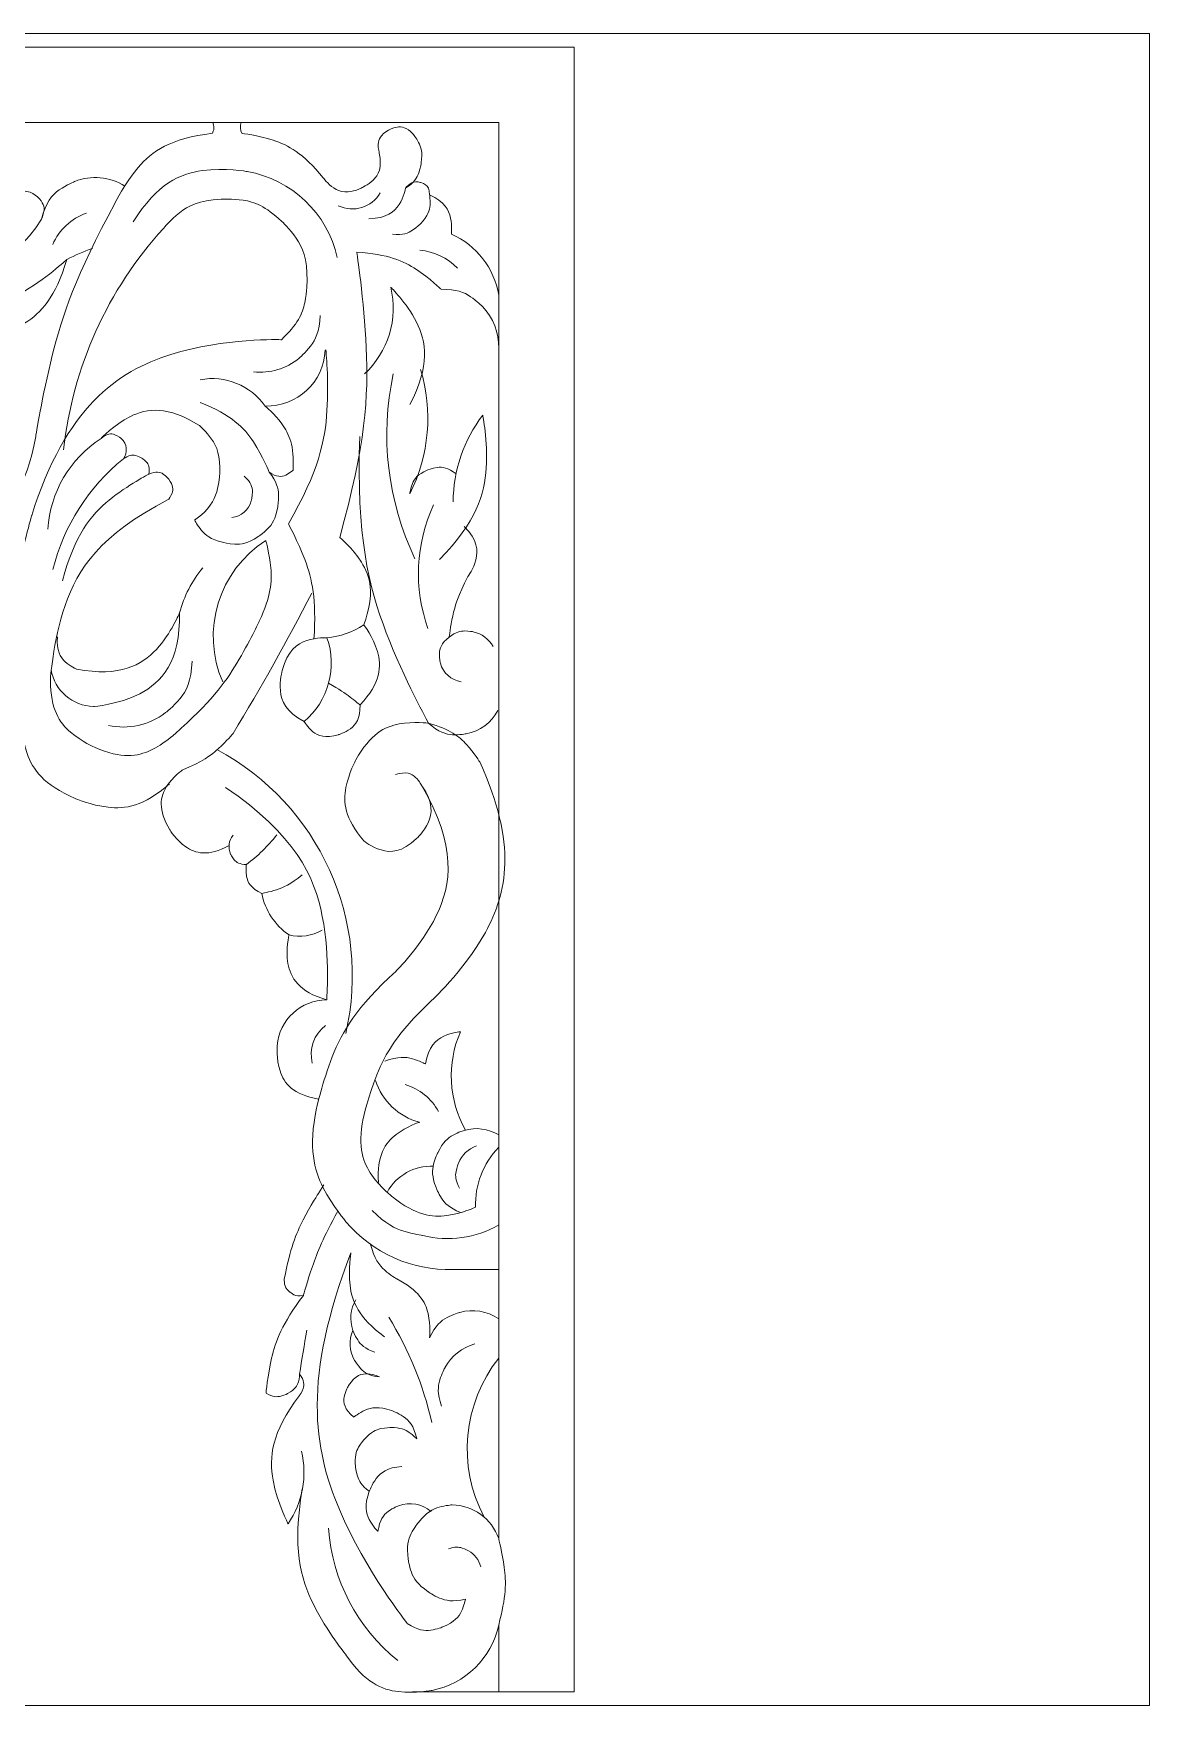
# Model space of a CAD drawing. Header units: millimetres. Extents: x 5145 to 5390, y 4061 to 4322.
# Drawn here: x 5307.7 to 5389.1, y 4061.1 to 4183.1 of the extents above; entities that cross this region are included whole.
import ezdxf

# ---------------------------------------------------------------- set-up
doc = ezdxf.new("R2010")
doc.units = ezdxf.units.MM
doc.header["$MEASUREMENT"] = 0
doc.layers.add('SITARA ALL', color=18, linetype='Continuous', true_color=0x000000)

msp = doc.modelspace()

# ---------------------------------------------------------------- linework, layer by layer
at = {"layer": 'SITARA ALL', "color": 2, "lineweight": 9, "true_color": 0xffff00}
for points, knots in [([(5145.11, 4183.11), (5145.11, 4183.11), (5389.11, 4183.11), (5389.11, 4183.11), (5389.11, 4183.11), (5389.11, 4183.11), (5389.11, 4152.61), (5389.11, 4122.11), (5389.11, 4061.11), (5389.11, 4061.11), (5389.11, 4061.11), (5389.11, 4061.11), (5328.11, 4061.11), (5267.11, 4061.11), (5145.11, 4061.11), (5145.11, 4061.11), (5145.11, 4061.11), (5145.11, 4061.11), (5145.11, 4091.61), (5145.11, 4122.11), (5145.11, 4183.11), (5145.11, 4183.11)], [0, 0, 0, 0, 0.142857, 0.142857, 0.142857, 0.285714, 0.285714, 0.285714, 0.428571, 0.428571, 0.428571, 0.571429, 0.571429, 0.571429, 0.714286, 0.714286, 0.714286, 0.857143, 0.857143, 0.857143, 1, 1, 1, 1]), ([(5156.49, 4092.92), (5156.49, 4092.92), (5147.11, 4092.92), (5147.11, 4092.92), (5147.11, 4092.92), (5147.11, 4092.92), (5147.11, 4115.21), (5147.11, 4137.51), (5147.11, 4182.11), (5147.11, 4182.11), (5147.11, 4182.11), (5147.11, 4182.11), (5197.11, 4182.11), (5247.11, 4182.11), (5347.11, 4182.11), (5347.11, 4182.11), (5347.11, 4182.11), (5347.11, 4182.11), (5347.11, 4152.11), (5347.11, 4122.11), (5347.11, 4062.11), (5347.11, 4062.11)], [0, 0, 0, 0, 0.125, 0.125, 0.125, 0.25, 0.25, 0.25, 0.375, 0.375, 0.375, 0.5, 0.5, 0.5, 0.625, 0.625, 0.625, 0.75, 0.75, 0.75, 1, 1, 1, 1]), ([(5290.57, 4176.6), (5290.57, 4176.6), (5341.61, 4176.6), (5341.61, 4176.6), (5341.61, 4176.6), (5341.61, 4176.6), (5294.36, 4176.6), (5247.11, 4176.6), (5152.62, 4176.6), (5152.62, 4176.6), (5152.62, 4176.6), (5152.62, 4176.6), (5165.38, 4176.6), (5178.14, 4176.6), (5203.66, 4176.6), (5203.66, 4176.6)], [0, 0, 0, 0, 0.166667, 0.166667, 0.166667, 0.333333, 0.333333, 0.333333, 0.5, 0.5, 0.5, 0.666667, 0.666667, 0.666667, 1, 1, 1, 1]), ([(5285.13, 4169.78), (5284.27, 4162.39), (5286.19, 4154.94), (5290.52, 4148.89), (5290.52, 4148.89), (5291.78, 4147.44), (5293.4, 4146.41), (5295.01, 4145.39), (5296.99, 4144.79), (5300.69, 4145.81), (5300.69, 4145.81), (5302.54, 4146.33), (5304.16, 4147.35), (5305.78, 4148.37), (5307.17, 4149.9), (5307.82, 4153.69), (5307.82, 4153.69), (5308.3, 4156.67), (5309.03, 4159.61), (5309.76, 4162.54), (5310.74, 4165.43), (5313.62, 4170.75), (5313.62, 4170.75), (5314.3, 4172.14), (5315.3, 4173.32), (5316.3, 4174.5), (5317.64, 4175.45), (5320.72, 4175.82), (5320.72, 4175.82), (5320.78, 4175.94), (5320.81, 4176.08), (5320.84, 4176.21), (5320.85, 4176.35), (5320.75, 4176.6)], [0, 0, 0, 0, 0.083333, 0.083333, 0.083333, 0.166667, 0.166667, 0.166667, 0.25, 0.25, 0.25, 0.333333, 0.333333, 0.333333, 0.416667, 0.416667, 0.416667, 0.5, 0.5, 0.5, 0.583333, 0.583333, 0.583333, 0.666667, 0.666667, 0.666667, 0.75, 0.75, 0.75, 0.833333, 0.833333, 0.833333, 1, 1, 1, 1]), ([(5322.81, 4176.6), (5322.72, 4176.35), (5322.74, 4176.06), (5322.87, 4175.82), (5322.87, 4175.82), (5324.03, 4175.68), (5325.15, 4175.32), (5326.26, 4174.96), (5327.32, 4174.38), (5328.81, 4172.57), (5328.81, 4172.57), (5329.12, 4172.13), (5329.57, 4171.83), (5330.02, 4171.54), (5330.6, 4171.38), (5331.58, 4171.82), (5331.58, 4171.82), (5332.07, 4172.04), (5332.46, 4172.41), (5332.84, 4172.79), (5333.11, 4173.32), (5332.9, 4174.38), (5332.9, 4174.38), (5332.8, 4174.7), (5332.82, 4175.03), (5332.84, 4175.37), (5332.98, 4175.72), (5333.57, 4176.05), (5333.57, 4176.05), (5333.86, 4176.22), (5334.19, 4176.27), (5334.52, 4176.33), (5334.89, 4176.27), (5335.35, 4175.78), (5335.35, 4175.78), (5335.6, 4175.48), (5335.77, 4175.15), (5335.95, 4174.81), (5336.06, 4174.43), (5335.96, 4173.68), (5335.96, 4173.68), (5335.91, 4173.3), (5335.78, 4172.94), (5335.66, 4172.58), (5335.45, 4172.24), (5334.82, 4171.81), (5334.82, 4171.81), (5334.69, 4171.17), (5334.34, 4170.62), (5333.99, 4170.08), (5333.44, 4169.62), (5332.14, 4169.59)], [0, 0, 0, 0, 0.055556, 0.055556, 0.055556, 0.111111, 0.111111, 0.111111, 0.166667, 0.166667, 0.166667, 0.222222, 0.222222, 0.222222, 0.277778, 0.277778, 0.277778, 0.333333, 0.333333, 0.333333, 0.388889, 0.388889, 0.388889, 0.444444, 0.444444, 0.444444, 0.5, 0.5, 0.5, 0.555556, 0.555556, 0.555556, 0.611111, 0.611111, 0.611111, 0.666667, 0.666667, 0.666667, 0.722222, 0.722222, 0.722222, 0.777778, 0.777778, 0.777778, 0.833333, 0.833333, 0.833333, 0.888889, 0.888889, 0.888889, 1, 1, 1, 1]), ([(5341.61, 4176.6), (5341.61, 4176.6), (5341.61, 4073.29), (5341.61, 4073.29), (5341.61, 4073.29), (5341.88, 4072.25), (5342.02, 4071.19), (5342.16, 4070.13), (5342.16, 4069.04), (5341.61, 4066.98), (5341.61, 4066.98), (5341.61, 4066.98), (5341.61, 4065.76), (5341.61, 4064.54), (5341.61, 4062.11), (5341.61, 4062.11)], [0, 0, 0, 0, 0.166667, 0.166667, 0.166667, 0.333333, 0.333333, 0.333333, 0.5, 0.5, 0.5, 0.666667, 0.666667, 0.666667, 1, 1, 1, 1]), ([(5314.33, 4171.96), (5313.23, 4172.66), (5311.87, 4172.79), (5310.67, 4172.31), (5310.67, 4172.31), (5310.07, 4172.07), (5309.54, 4171.69), (5309.01, 4171.32), (5308.56, 4170.81), (5308.24, 4169.55), (5308.24, 4169.55), (5308.38, 4169.83), (5308.42, 4170.13), (5308.47, 4170.44), (5308.4, 4170.78), (5307.93, 4171.2), (5307.93, 4171.2), (5307.7, 4171.4), (5307.41, 4171.52), (5307.12, 4171.63), (5306.78, 4171.65), (5306.26, 4171.3), (5306.26, 4171.3), (5305.49, 4169.35), (5304, 4167.9), (5302.51, 4166.45), (5300.31, 4165.49), (5296.39, 4166.99)], [0, 0, 0, 0, 0.1, 0.1, 0.1, 0.2, 0.2, 0.2, 0.3, 0.3, 0.3, 0.4, 0.4, 0.4, 0.5, 0.5, 0.5, 0.6, 0.6, 0.6, 0.7, 0.7, 0.7, 0.8, 0.8, 0.8, 1, 1, 1, 1]), ([(5329.83, 4166.75), (5329.11, 4169.98), (5326.52, 4172.46), (5323.26, 4173.03), (5323.26, 4173.03), (5321.63, 4173.32), (5319.99, 4173.1), (5318.36, 4172.89), (5316.72, 4172.16), (5314.94, 4169.37)], [0, 0, 0, 0, 0.25, 0.25, 0.25, 0.5, 0.5, 0.5, 1, 1, 1, 1]), ([(5334.82, 4171.81), (5335.04, 4172.17), (5335.47, 4172.35), (5335.88, 4172.24), (5335.88, 4172.24), (5336.08, 4172.19), (5336.26, 4172.07), (5336.43, 4171.95), (5336.57, 4171.76), (5336.57, 4171.34), (5336.57, 4171.34), (5336.63, 4170.96), (5336.6, 4170.58), (5336.57, 4170.19), (5336.44, 4169.81), (5335.92, 4169.24), (5335.92, 4169.24), (5335.65, 4168.96), (5335.33, 4168.75), (5335.01, 4168.53), (5334.64, 4168.39), (5333.87, 4168.45)], [0, 0, 0, 0, 0.125, 0.125, 0.125, 0.25, 0.25, 0.25, 0.375, 0.375, 0.375, 0.5, 0.5, 0.5, 0.625, 0.625, 0.625, 0.75, 0.75, 0.75, 1, 1, 1, 1]), ([(5341.61, 4164.01), (5341.29, 4165.98), (5339.99, 4167.66), (5338.16, 4168.45), (5338.16, 4168.45), (5338.23, 4169.05), (5338.1, 4169.64), (5337.97, 4170.23), (5337.66, 4170.81), (5336.57, 4171.34)], [0, 0, 0, 0, 0.25, 0.25, 0.25, 0.5, 0.5, 0.5, 1, 1, 1, 1]), ([(5309.86, 4152.73), (5310.51, 4158.75), (5313.06, 4164.41), (5317.15, 4168.88), (5317.15, 4168.88), (5317.67, 4169.51), (5318.31, 4170.02), (5318.95, 4170.53), (5319.72, 4170.91), (5321.35, 4171.01), (5321.35, 4171.01), (5322.17, 4171.06), (5322.97, 4170.94), (5323.78, 4170.81), (5324.58, 4170.52), (5325.77, 4169.4), (5325.77, 4169.4), (5326.37, 4168.84), (5326.83, 4168.17), (5327.3, 4167.49), (5327.64, 4166.71), (5327.63, 4165.07), (5327.63, 4165.07), (5327.63, 4164.26), (5327.46, 4163.46), (5327.29, 4162.66), (5326.95, 4161.87), (5325.75, 4160.76), (5325.75, 4160.76), (5321.61, 4160.91), (5317.68, 4159.68), (5313.75, 4158.45), (5310.02, 4155.83), (5307.53, 4147.93), (5307.53, 4147.93), (5306.83, 4145.51), (5306.41, 4143.02), (5305.99, 4140.54), (5305.85, 4137.99), (5306.72, 4133.02), (5306.72, 4133.02), (5306.78, 4131.76), (5307.19, 4130.58), (5307.61, 4129.39), (5308.38, 4128.28), (5310.7, 4127.29), (5310.7, 4127.29), (5311.85, 4126.79), (5313.1, 4126.65), (5314.35, 4126.5), (5315.68, 4126.71), (5317.59, 4128.35)], [0, 0, 0, 0, 0.055556, 0.055556, 0.055556, 0.111111, 0.111111, 0.111111, 0.166667, 0.166667, 0.166667, 0.222222, 0.222222, 0.222222, 0.277778, 0.277778, 0.277778, 0.333333, 0.333333, 0.333333, 0.388889, 0.388889, 0.388889, 0.444444, 0.444444, 0.444444, 0.5, 0.5, 0.5, 0.555556, 0.555556, 0.555556, 0.611111, 0.611111, 0.611111, 0.666667, 0.666667, 0.666667, 0.722222, 0.722222, 0.722222, 0.777778, 0.777778, 0.777778, 0.833333, 0.833333, 0.833333, 0.888889, 0.888889, 0.888889, 1, 1, 1, 1]), ([(5296.33, 4161.91), (5298.68, 4160.22), (5301.69, 4159.78), (5304.43, 4160.71), (5304.43, 4160.71), (5305.79, 4161.18), (5307.01, 4161.96), (5308.22, 4162.74), (5309.27, 4163.84), (5310.09, 4166.61), (5310.09, 4166.61), (5308.53, 4165.14), (5306.65, 4164.11), (5304.77, 4163.09), (5302.58, 4162.5), (5298.41, 4163.5)], [0, 0, 0, 0, 0.166667, 0.166667, 0.166667, 0.333333, 0.333333, 0.333333, 0.5, 0.5, 0.5, 0.666667, 0.666667, 0.666667, 1, 1, 1, 1]), ([(5341.61, 4160.14), (5341.64, 4161.27), (5341.22, 4162.37), (5340.42, 4163.18), (5340.42, 4163.18), (5340.03, 4163.59), (5339.56, 4163.9), (5339.09, 4164.22), (5338.55, 4164.45), (5337.41, 4164.44), (5337.41, 4164.44), (5336.58, 4165.24), (5335.61, 4165.88), (5334.65, 4166.52), (5333.56, 4166.99), (5331.25, 4167.15), (5331.25, 4167.15), (5331.79, 4163.67), (5331.95, 4160.16), (5332.11, 4156.65), (5331.9, 4153.1), (5330.01, 4146.34), (5330.01, 4146.34), (5330.95, 4145.57), (5331.59, 4144.54), (5332.24, 4143.52), (5332.59, 4142.24), (5331.77, 4139.95), (5331.77, 4139.95), (5332.45, 4139.08), (5332.76, 4138.02), (5333.07, 4136.96), (5333.01, 4135.72), (5331.49, 4134.11)], [0, 0, 0, 0, 0.083333, 0.083333, 0.083333, 0.166667, 0.166667, 0.166667, 0.25, 0.25, 0.25, 0.333333, 0.333333, 0.333333, 0.416667, 0.416667, 0.416667, 0.5, 0.5, 0.5, 0.583333, 0.583333, 0.583333, 0.666667, 0.666667, 0.666667, 0.75, 0.75, 0.75, 0.833333, 0.833333, 0.833333, 1, 1, 1, 1]), ([(5331.81, 4158.26), (5333.55, 4159.86), (5334.29, 4162.29), (5333.73, 4164.59), (5333.73, 4164.59), (5334.89, 4163.48), (5335.61, 4162.05), (5336.34, 4160.62), (5336.62, 4158.88), (5335.13, 4156.03)], [0, 0, 0, 0, 0.25, 0.25, 0.25, 0.5, 0.5, 0.5, 1, 1, 1, 1]), ([(5323.72, 4158.42), (5324.92, 4158.28), (5326.12, 4158.64), (5327.05, 4159.42), (5327.05, 4159.42), (5327.51, 4159.81), (5327.88, 4160.29), (5328.25, 4160.76), (5328.53, 4161.33), (5328.59, 4162.53)], [0, 0, 0, 0, 0.25, 0.25, 0.25, 0.5, 0.5, 0.5, 1, 1, 1, 1]), ([(5324.57, 4155.92), (5326.9, 4155.86), (5328.85, 4157.67), (5328.95, 4159.99), (5328.95, 4159.99), (5328.95, 4159.99), (5328.96, 4160), (5328.98, 4160), (5329, 4160.01), (5329, 4160.01), (5329, 4160.01), (5329.22, 4157.8), (5329.08, 4155.59), (5328.95, 4153.38), (5328.47, 4151.16), (5326.26, 4147.33), (5326.26, 4147.33), (5326.96, 4146.04), (5327.48, 4144.67), (5327.99, 4143.3), (5328.32, 4141.84), (5328.13, 4138.92)], [0, 0, 0, 0, 0.125, 0.125, 0.125, 0.25, 0.25, 0.25, 0.375, 0.375, 0.375, 0.5, 0.5, 0.5, 0.625, 0.625, 0.625, 0.75, 0.75, 0.75, 1, 1, 1, 1]), ([(5319.83, 4157.84), (5321.65, 4158.19), (5323.5, 4157.43), (5324.57, 4155.92), (5324.57, 4155.92), (5325.26, 4155.35), (5325.79, 4154.62), (5326.32, 4153.9), (5326.7, 4153.04), (5326.61, 4151.24), (5326.61, 4151.24), (5326.37, 4151.01), (5326.07, 4150.88), (5325.77, 4150.75), (5325.4, 4150.72), (5324.86, 4151.1), (5324.86, 4151.1), (5324.4, 4152.26), (5323.72, 4153.3), (5323.04, 4154.33), (5322.13, 4155.25), (5319.83, 4156.19)], [0, 0, 0, 0, 0.125, 0.125, 0.125, 0.25, 0.25, 0.25, 0.375, 0.375, 0.375, 0.5, 0.5, 0.5, 0.625, 0.625, 0.625, 0.75, 0.75, 0.75, 1, 1, 1, 1]), ([(5335.91, 4158.59), (5336.83, 4155.58), (5336.54, 4152.33), (5335.13, 4149.52), (5335.13, 4149.52), (5335.17, 4149.9), (5335.31, 4150.26), (5335.45, 4150.61), (5335.69, 4150.94), (5336.39, 4151.24), (5336.39, 4151.24), (5336.74, 4151.39), (5337.12, 4151.44), (5337.49, 4151.49), (5337.9, 4151.43), (5338.5, 4150.97)], [0, 0, 0, 0, 0.166667, 0.166667, 0.166667, 0.333333, 0.333333, 0.333333, 0.5, 0.5, 0.5, 0.666667, 0.666667, 0.666667, 1, 1, 1, 1]), ([(5308.71, 4146.93), (5308.87, 4149.62), (5310.31, 4152.08), (5312.59, 4153.55), (5312.59, 4153.55), (5313.51, 4154.55), (5314.73, 4155.16), (5315.95, 4155.76), (5317.46, 4155.96), (5319.77, 4154.5), (5319.77, 4154.5), (5320.27, 4154.05), (5320.66, 4153.51), (5321.04, 4152.96), (5321.32, 4152.31), (5321.25, 4150.97), (5321.25, 4150.97), (5321.21, 4150.3), (5321.03, 4149.65), (5320.84, 4149.01), (5320.51, 4148.39), (5319.42, 4147.6), (5319.42, 4147.6), (5319.63, 4147.2), (5319.92, 4146.85), (5320.21, 4146.5), (5320.58, 4146.21), (5321.46, 4145.98), (5321.46, 4145.98), (5321.9, 4145.86), (5322.36, 4145.84), (5322.81, 4145.82), (5323.28, 4145.89), (5324.04, 4146.38), (5324.04, 4146.38), (5324.42, 4146.63), (5324.75, 4146.95), (5325.07, 4147.27), (5325.33, 4147.67), (5325.49, 4148.56), (5325.49, 4148.56), (5325.56, 4149.01), (5325.54, 4149.46), (5325.53, 4149.92), (5325.41, 4150.38), (5324.86, 4151.1)], [0, 0, 0, 0, 0.0625, 0.0625, 0.0625, 0.125, 0.125, 0.125, 0.1875, 0.1875, 0.1875, 0.25, 0.25, 0.25, 0.3125, 0.3125, 0.3125, 0.375, 0.375, 0.375, 0.4375, 0.4375, 0.4375, 0.5, 0.5, 0.5, 0.5625, 0.5625, 0.5625, 0.625, 0.625, 0.625, 0.6875, 0.6875, 0.6875, 0.75, 0.75, 0.75, 0.8125, 0.8125, 0.8125, 0.875, 0.875, 0.875, 1, 1, 1, 1]), ([(5338.29, 4148.92), (5338.3, 4151.21), (5339.06, 4153.44), (5340.45, 4155.26), (5340.45, 4155.26), (5340.82, 4153.36), (5340.7, 4151.42), (5340.59, 4149.48), (5340, 4147.51), (5337.3, 4144.72)], [0, 0, 0, 0, 0.25, 0.25, 0.25, 0.5, 0.5, 0.5, 1, 1, 1, 1]), ([(5314.22, 4152.07), (5314.55, 4152.53), (5314.49, 4153.17), (5314.07, 4153.55), (5314.07, 4153.55), (5313.86, 4153.74), (5313.59, 4153.83), (5313.33, 4153.93), (5313.01, 4153.93), (5312.59, 4153.55)], [0, 0, 0, 0, 0.25, 0.25, 0.25, 0.5, 0.5, 0.5, 1, 1, 1, 1]), ([(5341.61, 4101.84), (5340.48, 4100.67), (5339.87, 4099.09), (5339.92, 4097.46), (5339.92, 4097.46), (5338.92, 4097.01), (5337.83, 4096.86), (5336.74, 4096.71), (5335.58, 4096.86), (5333.85, 4098.22), (5333.85, 4098.22), (5332.99, 4098.9), (5332.36, 4099.8), (5331.72, 4100.69), (5331.31, 4101.79), (5331.72, 4103.95), (5331.72, 4103.95), (5332.11, 4105.57), (5332.72, 4107.12), (5333.34, 4108.67), (5334.19, 4110.15), (5336.61, 4112.44), (5336.61, 4112.44), (5339.05, 4114.65), (5340.64, 4117.52), (5342.23, 4120.39), (5342.97, 4123.92), (5340.25, 4129.92), (5340.25, 4129.92), (5339.82, 4130.62), (5339.27, 4131.22), (5338.73, 4131.82), (5338.06, 4132.34), (5336.49, 4132.78), (5336.49, 4132.78), (5334.72, 4135.98), (5333.41, 4139.38), (5332.1, 4142.79), (5331.23, 4146.4), (5331.47, 4153.7)], [0, 0, 0, 0, 0.071429, 0.071429, 0.071429, 0.142857, 0.142857, 0.142857, 0.214286, 0.214286, 0.214286, 0.285714, 0.285714, 0.285714, 0.357143, 0.357143, 0.357143, 0.428571, 0.428571, 0.428571, 0.5, 0.5, 0.5, 0.571429, 0.571429, 0.571429, 0.642857, 0.642857, 0.642857, 0.714286, 0.714286, 0.714286, 0.785714, 0.785714, 0.785714, 0.857143, 0.857143, 0.857143, 1, 1, 1, 1]), ([(5309.08, 4143.99), (5309.86, 4147.17), (5311.67, 4150.01), (5314.22, 4152.07), (5314.22, 4152.07), (5314.41, 4152.21), (5314.63, 4152.29), (5314.86, 4152.37), (5315.12, 4152.38), (5315.53, 4152.14), (5315.53, 4152.14), (5315.73, 4152.02), (5315.89, 4151.84), (5316.05, 4151.66), (5316.16, 4151.43), (5316.09, 4150.96), (5316.09, 4150.96), (5314.54, 4150.16), (5313.19, 4149.06), (5311.83, 4147.96), (5310.69, 4146.55), (5309.77, 4143.18)], [0, 0, 0, 0, 0.125, 0.125, 0.125, 0.25, 0.25, 0.25, 0.375, 0.375, 0.375, 0.5, 0.5, 0.5, 0.625, 0.625, 0.625, 0.75, 0.75, 0.75, 1, 1, 1, 1]), ([(5321.47, 4135.79), (5319.84, 4139.53), (5321.17, 4143.91), (5324.61, 4146.11), (5324.61, 4146.11), (5324.89, 4145.13), (5324.98, 4144.12), (5325.08, 4143.1), (5324.99, 4142.06), (5324.14, 4140.22), (5324.14, 4140.22), (5323.41, 4138.65), (5322.51, 4137.17), (5321.61, 4135.68), (5320.56, 4134.28), (5317.97, 4131.99), (5317.97, 4131.99), (5317.18, 4131.27), (5316.22, 4130.81), (5315.25, 4130.35), (5314.11, 4130.16), (5312.15, 4131.01), (5312.15, 4131.01), (5311.17, 4131.43), (5310.36, 4132.12), (5309.55, 4132.82), (5308.91, 4133.78), (5308.89, 4135.91), (5308.89, 4135.91), (5309.06, 4138.71), (5309.97, 4141.37), (5310.88, 4144.02), (5312.51, 4146.52), (5317.5, 4149.1), (5317.5, 4149.1), (5317.68, 4149.31), (5317.77, 4149.57), (5317.86, 4149.83), (5317.87, 4150.14), (5317.53, 4150.58), (5317.53, 4150.58), (5317.37, 4150.81), (5317.13, 4150.96), (5316.9, 4151.11), (5316.6, 4151.18), (5316.09, 4150.96)], [0, 0, 0, 0, 0.0625, 0.0625, 0.0625, 0.125, 0.125, 0.125, 0.1875, 0.1875, 0.1875, 0.25, 0.25, 0.25, 0.3125, 0.3125, 0.3125, 0.375, 0.375, 0.375, 0.4375, 0.4375, 0.4375, 0.5, 0.5, 0.5, 0.5625, 0.5625, 0.5625, 0.625, 0.625, 0.625, 0.6875, 0.6875, 0.6875, 0.75, 0.75, 0.75, 0.8125, 0.8125, 0.8125, 0.875, 0.875, 0.875, 1, 1, 1, 1]), ([(5322.14, 4147.78), (5322.81, 4147.87), (5323.36, 4148.35), (5323.55, 4149), (5323.55, 4149), (5323.65, 4149.33), (5323.64, 4149.66), (5323.64, 4150), (5323.54, 4150.35), (5323.03, 4150.8)], [0, 0, 0, 0, 0.25, 0.25, 0.25, 0.5, 0.5, 0.5, 1, 1, 1, 1]), ([(5338.87, 4135.81), (5338.14, 4135.91), (5337.55, 4136.44), (5337.36, 4137.15), (5337.36, 4137.15), (5337.26, 4137.5), (5337.28, 4137.87), (5337.29, 4138.23), (5337.42, 4138.61), (5338, 4139.06), (5338, 4139.06), (5338.09, 4139.84), (5338.26, 4140.6), (5338.42, 4141.36), (5338.65, 4142.11), (5339.37, 4143.49), (5339.37, 4143.49), (5339.78, 4144.05), (5339.95, 4144.71), (5340.12, 4145.37), (5340.07, 4146.14), (5339.1, 4147.12)], [0, 0, 0, 0, 0.125, 0.125, 0.125, 0.25, 0.25, 0.25, 0.375, 0.375, 0.375, 0.5, 0.5, 0.5, 0.625, 0.625, 0.625, 0.75, 0.75, 0.75, 1, 1, 1, 1]), ([(5320.01, 4144.12), (5319.22, 4143.16), (5318.64, 4142.04), (5318.32, 4140.84), (5318.32, 4140.84), (5317.72, 4139.35), (5316.63, 4138.17), (5315.55, 4137), (5313.98, 4136.14), (5310.82, 4136.72), (5310.82, 4136.72), (5310.35, 4136.92), (5309.98, 4137.26), (5309.61, 4137.59), (5309.33, 4138.07), (5309.41, 4139.08)], [0, 0, 0, 0, 0.166667, 0.166667, 0.166667, 0.333333, 0.333333, 0.333333, 0.5, 0.5, 0.5, 0.666667, 0.666667, 0.666667, 1, 1, 1, 1]), ([(5327.98, 4142.28), (5326.18, 4138.8), (5324.26, 4135.38), (5322.23, 4132.03), (5322.23, 4132.03), (5321.73, 4131.45), (5321.17, 4130.93), (5320.6, 4130.41), (5319.97, 4129.96), (5318.55, 4129.38), (5318.55, 4129.38), (5317.83, 4128.89), (5317.37, 4128.16), (5316.92, 4127.44), (5316.71, 4126.48), (5317.61, 4125), (5317.61, 4125), (5318.07, 4124.27), (5318.77, 4123.77), (5319.47, 4123.28), (5320.42, 4123.02), (5321.93, 4123.85)], [0, 0, 0, 0, 0.125, 0.125, 0.125, 0.25, 0.25, 0.25, 0.375, 0.375, 0.375, 0.5, 0.5, 0.5, 0.625, 0.625, 0.625, 0.75, 0.75, 0.75, 1, 1, 1, 1]), ([(5308.95, 4136.68), (5309.21, 4135.16), (5310.5, 4134.04), (5312.04, 4134), (5312.04, 4134), (5313.83, 4134.12), (5315.42, 4134.93), (5317, 4135.75), (5318.38, 4137.25), (5318.32, 4140.84)], [0, 0, 0, 0, 0.25, 0.25, 0.25, 0.5, 0.5, 0.5, 1, 1, 1, 1]), ([(5331.77, 4139.95), (5330.97, 4139.42), (5330.04, 4139.1), (5329.08, 4139.02), (5329.08, 4139.02), (5328.32, 4139.05), (5327.6, 4138.82), (5326.89, 4138.58), (5326.21, 4138.09), (5325.81, 4136.63), (5325.81, 4136.63), (5325.62, 4135.9), (5325.68, 4135.14), (5325.75, 4134.39), (5326.07, 4133.62), (5327.41, 4132.9), (5327.41, 4132.9), (5327.67, 4132.48), (5328.05, 4132.16), (5328.44, 4131.85), (5328.95, 4131.65), (5329.91, 4131.94), (5329.91, 4131.94), (5330.39, 4132.08), (5330.79, 4132.37), (5331.19, 4132.67), (5331.52, 4133.11), (5331.49, 4134.11), (5331.49, 4134.11), (5331.13, 4134.41), (5330.76, 4134.69), (5330.39, 4134.97), (5330.01, 4135.24), (5329.2, 4135.7)], [0, 0, 0, 0, 0.083333, 0.083333, 0.083333, 0.166667, 0.166667, 0.166667, 0.25, 0.25, 0.25, 0.333333, 0.333333, 0.333333, 0.416667, 0.416667, 0.416667, 0.5, 0.5, 0.5, 0.583333, 0.583333, 0.583333, 0.666667, 0.666667, 0.666667, 0.75, 0.75, 0.75, 0.833333, 0.833333, 0.833333, 1, 1, 1, 1]), ([(5341.2, 4138.37), (5340.9, 4138.92), (5340.37, 4139.31), (5339.76, 4139.45), (5339.76, 4139.45), (5339.45, 4139.51), (5339.14, 4139.51), (5338.82, 4139.51), (5338.5, 4139.44), (5338, 4139.06)], [0, 0, 0, 0, 0.25, 0.25, 0.25, 0.5, 0.5, 0.5, 1, 1, 1, 1]), ([(5313.13, 4132.62), (5314.58, 4132.3), (5316.1, 4132.63), (5317.28, 4133.54), (5317.28, 4133.54), (5317.87, 4133.99), (5318.34, 4134.56), (5318.82, 4135.14), (5319.18, 4135.83), (5319.24, 4137.31)], [0, 0, 0, 0, 0.25, 0.25, 0.25, 0.5, 0.5, 0.5, 1, 1, 1, 1]), ([(5341.55, 4133.71), (5341.09, 4132.82), (5340.24, 4132.19), (5339.25, 4132.01), (5339.25, 4132.01), (5338.75, 4131.92), (5338.25, 4131.94), (5337.75, 4131.97), (5337.24, 4132.11), (5336.49, 4132.78), (5336.49, 4132.78), (5335.41, 4132.92), (5334.35, 4132.73), (5333.29, 4132.53), (5332.24, 4132), (5331.19, 4130.1), (5331.19, 4130.1), (5330.67, 4129.15), (5330.46, 4128.09), (5330.26, 4127.03), (5330.37, 4125.86), (5331.76, 4124.19), (5331.76, 4124.19), (5332.33, 4123.74), (5333.03, 4123.53), (5333.73, 4123.32), (5334.55, 4123.35), (5335.62, 4124.36), (5335.62, 4124.36), (5336.15, 4124.86), (5336.46, 4125.52), (5336.77, 4126.18), (5336.85, 4127), (5336.01, 4128.2), (5336.01, 4128.2), (5335.84, 4128.56), (5335.55, 4128.83), (5335.26, 4129.1), (5334.85, 4129.28), (5334.09, 4129.03)], [0, 0, 0, 0, 0.071429, 0.071429, 0.071429, 0.142857, 0.142857, 0.142857, 0.214286, 0.214286, 0.214286, 0.285714, 0.285714, 0.285714, 0.357143, 0.357143, 0.357143, 0.428571, 0.428571, 0.428571, 0.5, 0.5, 0.5, 0.571429, 0.571429, 0.571429, 0.642857, 0.642857, 0.642857, 0.714286, 0.714286, 0.714286, 0.785714, 0.785714, 0.785714, 0.857143, 0.857143, 0.857143, 1, 1, 1, 1]), ([(5328.72, 4117.68), (5327.99, 4117.25), (5327.13, 4117.13), (5326.31, 4117.33), (5326.31, 4117.33), (5326.06, 4116.3), (5326.23, 4115.26), (5326.41, 4114.22), (5327.02, 4113.17), (5329.06, 4112.6), (5329.06, 4112.6), (5329.32, 4115.66), (5328.74, 4118.67), (5328.16, 4121.67), (5326.75, 4124.63), (5321.68, 4128.09)], [0, 0, 0, 0, 0.166667, 0.166667, 0.166667, 0.333333, 0.333333, 0.333333, 0.5, 0.5, 0.5, 0.666667, 0.666667, 0.666667, 1, 1, 1, 1]), ([(5338.27, 4092.92), (5335.28, 4092.83), (5332.4, 4094.12), (5330.46, 4096.41), (5330.46, 4096.41), (5329.5, 4097.55), (5328.81, 4098.89), (5328.13, 4100.22), (5327.73, 4101.74), (5328.31, 4104.69), (5328.31, 4104.69), (5328.75, 4106.61), (5329.47, 4108.45), (5330.2, 4110.28), (5331.21, 4112.03), (5334.12, 4114.7), (5334.12, 4114.7), (5335.95, 4116.47), (5337.06, 4118.74), (5338.17, 4121.02), (5338.56, 4123.8), (5336.01, 4128.2)], [0, 0, 0, 0, 0.125, 0.125, 0.125, 0.25, 0.25, 0.25, 0.375, 0.375, 0.375, 0.5, 0.5, 0.5, 0.625, 0.625, 0.625, 0.75, 0.75, 0.75, 1, 1, 1, 1]), ([(5322.23, 4124.6), (5321.91, 4124.22), (5321.84, 4123.69), (5322.05, 4123.23), (5322.05, 4123.23), (5322.15, 4123.01), (5322.31, 4122.82), (5322.48, 4122.63), (5322.7, 4122.48), (5323.2, 4122.47)], [0, 0, 0, 0, 0.25, 0.25, 0.25, 0.5, 0.5, 0.5, 1, 1, 1, 1]), ([(5325.41, 4124.63), (5324.77, 4123.82), (5324.03, 4123.09), (5323.2, 4122.47), (5323.2, 4122.47), (5323.13, 4122.03), (5323.21, 4121.6), (5323.29, 4121.17), (5323.52, 4120.74), (5324.32, 4120.36), (5324.32, 4120.36), (5324.86, 4120.46), (5325.39, 4120.62), (5325.91, 4120.79), (5326.42, 4121.02), (5327.28, 4121.71)], [0, 0, 0, 0, 0.166667, 0.166667, 0.166667, 0.333333, 0.333333, 0.333333, 0.5, 0.5, 0.5, 0.666667, 0.666667, 0.666667, 1, 1, 1, 1]), ([(5329.06, 4112.6), (5327.17, 4112.59), (5325.6, 4111.14), (5325.44, 4109.25), (5325.44, 4109.25), (5325.37, 4108.3), (5325.66, 4107.41), (5325.94, 4106.51), (5326.6, 4105.67), (5328.47, 4105.35)], [0, 0, 0, 0, 0.25, 0.25, 0.25, 0.5, 0.5, 0.5, 1, 1, 1, 1]), ([(5339.19, 4103.09), (5337.95, 4105.29), (5337.81, 4107.95), (5338.82, 4110.27), (5338.82, 4110.27), (5338.18, 4110.21), (5337.6, 4109.94), (5337.02, 4109.67), (5336.49, 4109.19), (5336.26, 4107.92), (5336.26, 4107.92), (5335.81, 4108.16), (5335.31, 4108.3), (5334.82, 4108.44), (5334.28, 4108.48), (5333.31, 4108.13)], [0, 0, 0, 0, 0.166667, 0.166667, 0.166667, 0.333333, 0.333333, 0.333333, 0.5, 0.5, 0.5, 0.666667, 0.666667, 0.666667, 1, 1, 1, 1]), ([(5332.63, 4106.72), (5333.1, 4105.21), (5334.31, 4104.06), (5335.84, 4103.67), (5335.84, 4103.67), (5334.9, 4103.37), (5334.12, 4102.76), (5333.33, 4102.16), (5332.72, 4101.25), (5332.83, 4099.27)], [0, 0, 0, 0, 0.25, 0.25, 0.25, 0.5, 0.5, 0.5, 1, 1, 1, 1]), ([(5341.61, 4102.75), (5340.85, 4103.2), (5339.94, 4103.32), (5339.1, 4103.07), (5339.1, 4103.07), (5338.67, 4102.94), (5338.29, 4102.73), (5337.9, 4102.52), (5337.55, 4102.22), (5337.16, 4101.43), (5337.16, 4101.43), (5336.96, 4101.04), (5336.86, 4100.61), (5336.75, 4100.18), (5336.73, 4099.72), (5337.04, 4098.9), (5337.04, 4098.9), (5337.2, 4098.49), (5337.44, 4098.12), (5337.68, 4097.75), (5338, 4097.42), (5338.82, 4097.09)], [0, 0, 0, 0, 0.125, 0.125, 0.125, 0.25, 0.25, 0.25, 0.375, 0.375, 0.375, 0.5, 0.5, 0.5, 0.625, 0.625, 0.625, 0.75, 0.75, 0.75, 1, 1, 1, 1]), ([(5339.99, 4101.94), (5339.39, 4101.73), (5338.91, 4101.27), (5338.67, 4100.67), (5338.67, 4100.67), (5338.55, 4100.38), (5338.5, 4100.07), (5338.44, 4099.75), (5338.45, 4099.42), (5338.74, 4098.85)], [0, 0, 0, 0, 0.25, 0.25, 0.25, 0.5, 0.5, 0.5, 1, 1, 1, 1]), ([(5328.84, 4099.09), (5328.84, 4099.09), (5328.48, 4098.52), (5328.48, 4098.52), (5328.48, 4098.52), (5327.86, 4097.56), (5327.34, 4096.54), (5326.82, 4095.53), (5326.39, 4094.46), (5325.96, 4092.22), (5325.96, 4092.22), (5325.95, 4092.04), (5325.99, 4091.86), (5326.02, 4091.69), (5326.09, 4091.51), (5326.37, 4091.28), (5326.37, 4091.28), (5326.51, 4091.16), (5326.67, 4091.08), (5326.83, 4091), (5327.01, 4090.96), (5327.36, 4091.03), (5327.36, 4091.03), (5327.66, 4092.1), (5328.02, 4093.15), (5328.38, 4094.2), (5328.8, 4095.24), (5329.87, 4097.18)], [0, 0, 0, 0, 0.1, 0.1, 0.1, 0.2, 0.2, 0.2, 0.3, 0.3, 0.3, 0.4, 0.4, 0.4, 0.5, 0.5, 0.5, 0.6, 0.6, 0.6, 0.7, 0.7, 0.7, 0.8, 0.8, 0.8, 1, 1, 1, 1]), ([(5341.61, 4096.17), (5339.94, 4095.21), (5337.95, 4094.93), (5336.07, 4095.4), (5336.07, 4095.4), (5335.38, 4095.5), (5334.7, 4095.71), (5334.03, 4095.92), (5333.38, 4096.24), (5332.37, 4097.22)], [0, 0, 0, 0, 0.25, 0.25, 0.25, 0.5, 0.5, 0.5, 1, 1, 1, 1]), ([(5341.61, 4089.33), (5340.78, 4089.89), (5339.74, 4090.06), (5338.77, 4089.79), (5338.77, 4089.79), (5338.28, 4089.65), (5337.84, 4089.42), (5337.4, 4089.18), (5337, 4088.84), (5336.57, 4087.93), (5336.57, 4087.93), (5336.65, 4088.82), (5336.46, 4089.7), (5336.26, 4090.57), (5335.78, 4091.42), (5334.17, 4092.23), (5334.17, 4092.23), (5333.7, 4092.51), (5333.29, 4092.87), (5332.89, 4093.24), (5332.54, 4093.69), (5332.26, 4094.75)], [0, 0, 0, 0, 0.125, 0.125, 0.125, 0.25, 0.25, 0.25, 0.375, 0.375, 0.375, 0.5, 0.5, 0.5, 0.625, 0.625, 0.625, 0.75, 0.75, 0.75, 1, 1, 1, 1]), ([(5341.61, 4073.29), (5341.11, 4074.74), (5339.75, 4075.72), (5338.21, 4075.75), (5338.21, 4075.75), (5337.73, 4075.71), (5337.27, 4075.58), (5336.8, 4075.45), (5336.36, 4075.21), (5335.75, 4074.46), (5335.75, 4074.46), (5335.44, 4074.08), (5335.22, 4073.65), (5335.01, 4073.22), (5334.87, 4072.74), (5335.01, 4071.78), (5335.01, 4071.78), (5335.08, 4071.3), (5335.24, 4070.85), (5335.41, 4070.39), (5335.67, 4069.96), (5336.46, 4069.41), (5336.46, 4069.41), (5336.86, 4069.13), (5337.3, 4068.95), (5337.75, 4068.76), (5338.24, 4068.66), (5339.19, 4068.86), (5339.19, 4068.86), (5339.1, 4068.41), (5338.9, 4067.99), (5338.7, 4067.58), (5338.39, 4067.2), (5337.54, 4066.85), (5337.54, 4066.85), (5337.11, 4066.67), (5336.65, 4066.6), (5336.2, 4066.54), (5335.71, 4066.59), (5334.94, 4067.1), (5334.94, 4067.1), (5331.9, 4070.91), (5329.99, 4075.4), (5328.08, 4079.88), (5327.3, 4085.03), (5330.83, 4094.13), (5330.83, 4094.13), (5330.63, 4092.96), (5330.76, 4091.78), (5330.9, 4090.61), (5331.37, 4089.43), (5333.27, 4088.01)], [0, 0, 0, 0, 0.055556, 0.055556, 0.055556, 0.111111, 0.111111, 0.111111, 0.166667, 0.166667, 0.166667, 0.222222, 0.222222, 0.222222, 0.277778, 0.277778, 0.277778, 0.333333, 0.333333, 0.333333, 0.388889, 0.388889, 0.388889, 0.444444, 0.444444, 0.444444, 0.5, 0.5, 0.5, 0.555556, 0.555556, 0.555556, 0.611111, 0.611111, 0.611111, 0.666667, 0.666667, 0.666667, 0.722222, 0.722222, 0.722222, 0.777778, 0.777778, 0.777778, 0.833333, 0.833333, 0.833333, 0.888889, 0.888889, 0.888889, 1, 1, 1, 1]), ([(5327.23, 4079.66), (5327.65, 4077.83), (5327.29, 4075.92), (5326.24, 4074.37), (5326.24, 4074.37), (5325.46, 4075.88), (5325.15, 4077.54), (5324.84, 4079.21), (5325.01, 4081.04), (5327.08, 4083.73), (5327.08, 4083.73), (5327.25, 4083.96), (5327.34, 4084.23), (5327.43, 4084.51), (5327.43, 4084.82), (5327.08, 4085.28), (5327.08, 4085.28), (5327.07, 4085), (5326.99, 4084.72), (5326.91, 4084.44), (5326.75, 4084.18), (5326.25, 4083.89), (5326.25, 4083.89), (5326, 4083.75), (5325.72, 4083.68), (5325.44, 4083.61), (5325.13, 4083.61), (5324.63, 4083.89), (5324.63, 4083.89), (5324.74, 4085.18), (5325.04, 4086.45), (5325.33, 4087.71), (5325.8, 4088.95), (5327.36, 4091.03)], [0, 0, 0, 0, 0.083333, 0.083333, 0.083333, 0.166667, 0.166667, 0.166667, 0.25, 0.25, 0.25, 0.333333, 0.333333, 0.333333, 0.416667, 0.416667, 0.416667, 0.5, 0.5, 0.5, 0.583333, 0.583333, 0.583333, 0.666667, 0.666667, 0.666667, 0.75, 0.75, 0.75, 0.833333, 0.833333, 0.833333, 1, 1, 1, 1]), ([(5331.19, 4090.72), (5330.78, 4090.05), (5330.7, 4089.22), (5330.97, 4088.48), (5330.97, 4088.48), (5331.1, 4088.11), (5331.32, 4087.78), (5331.53, 4087.44), (5331.83, 4087.15), (5332.57, 4086.89)], [0, 0, 0, 0, 0.25, 0.25, 0.25, 0.5, 0.5, 0.5, 1, 1, 1, 1]), ([(5330.97, 4088.48), (5330.66, 4087.77), (5330.71, 4086.96), (5331.09, 4086.29), (5331.09, 4086.29), (5331.29, 4085.95), (5331.55, 4085.68), (5331.82, 4085.4), (5332.15, 4085.17), (5332.92, 4085.08), (5332.92, 4085.08), (5332.52, 4085.28), (5332.08, 4085.31), (5331.63, 4085.34), (5331.15, 4085.21), (5330.66, 4084.46), (5330.66, 4084.46), (5330.42, 4084.08), (5330.34, 4083.64), (5330.26, 4083.21), (5330.34, 4082.71), (5331.03, 4082.15), (5331.03, 4082.15), (5331.42, 4082.46), (5331.87, 4082.66), (5332.32, 4082.86), (5332.84, 4082.95), (5333.78, 4082.63), (5333.78, 4082.63), (5334.24, 4082.47), (5334.65, 4082.19), (5335.07, 4081.92), (5335.42, 4081.53), (5335.64, 4080.56), (5335.64, 4080.56), (5335.39, 4080.83), (5335.09, 4081.04), (5334.8, 4081.24), (5334.45, 4081.39), (5333.72, 4081.39), (5333.72, 4081.39), (5333.36, 4081.39), (5333.01, 4081.31), (5332.65, 4081.23), (5332.31, 4081.08), (5331.82, 4080.54), (5331.82, 4080.54), (5331.57, 4080.27), (5331.39, 4079.96), (5331.21, 4079.64), (5331.09, 4079.28), (5331.16, 4078.56), (5331.16, 4078.56), (5331.19, 4078.2), (5331.3, 4077.85), (5331.41, 4077.51), (5331.59, 4077.18), (5332.17, 4076.74)], [0, 0, 0, 0, 0.05, 0.05, 0.05, 0.1, 0.1, 0.1, 0.15, 0.15, 0.15, 0.2, 0.2, 0.2, 0.25, 0.25, 0.25, 0.3, 0.3, 0.3, 0.35, 0.35, 0.35, 0.4, 0.4, 0.4, 0.45, 0.45, 0.45, 0.5, 0.5, 0.5, 0.55, 0.55, 0.55, 0.6, 0.6, 0.6, 0.65, 0.65, 0.65, 0.7, 0.7, 0.7, 0.75, 0.75, 0.75, 0.8, 0.8, 0.8, 0.85, 0.85, 0.85, 0.9, 0.9, 0.9, 1, 1, 1, 1]), ([(5339.88, 4087.5), (5338.94, 4087.24), (5338.14, 4086.61), (5337.68, 4085.75), (5337.68, 4085.75), (5337.45, 4085.32), (5337.31, 4084.86), (5337.17, 4084.39), (5337.13, 4083.88), (5337.43, 4082.96)], [0, 0, 0, 0, 0.25, 0.25, 0.25, 0.5, 0.5, 0.5, 1, 1, 1, 1]), ([(5336.68, 4075.27), (5336.03, 4075.83), (5335.12, 4075.99), (5334.31, 4075.69), (5334.31, 4075.69), (5333.91, 4075.53), (5333.56, 4075.28), (5333.21, 4075.02), (5332.92, 4074.66), (5332.8, 4073.81), (5332.8, 4073.81), (5332.42, 4074.19), (5332.17, 4074.67), (5331.92, 4075.15), (5331.79, 4075.72), (5332.17, 4076.74), (5332.17, 4076.74), (5332.35, 4077.24), (5332.68, 4077.68), (5333, 4078.11), (5333.47, 4078.46), (5334.55, 4078.56)], [0, 0, 0, 0, 0.125, 0.125, 0.125, 0.25, 0.25, 0.25, 0.375, 0.375, 0.375, 0.5, 0.5, 0.5, 0.625, 0.625, 0.625, 0.75, 0.75, 0.75, 1, 1, 1, 1]), ([(5341.61, 4066.98), (5341.09, 4064.56), (5339.17, 4062.69), (5336.75, 4062.21), (5336.75, 4062.21), (5335.53, 4061.98), (5334.31, 4062.12), (5333.08, 4062.26), (5331.84, 4062.77), (5330.46, 4064.81), (5330.46, 4064.81), (5329.08, 4066.51), (5328.11, 4068.46), (5327.13, 4070.41), (5326.55, 4072.61), (5327.28, 4076.91)], [0, 0, 0, 0, 0.166667, 0.166667, 0.166667, 0.333333, 0.333333, 0.333333, 0.5, 0.5, 0.5, 0.666667, 0.666667, 0.666667, 1, 1, 1, 1]), ([(5340.3, 4071.23), (5340.18, 4071.73), (5339.86, 4072.15), (5339.41, 4072.4), (5339.41, 4072.4), (5339.18, 4072.53), (5338.94, 4072.6), (5338.69, 4072.68), (5338.43, 4072.71), (5337.94, 4072.55)], [0, 0, 0, 0, 0.25, 0.25, 0.25, 0.5, 0.5, 0.5, 1, 1, 1, 1])]:
    msp.add_open_spline(points, degree=3, knots=knots, dxfattribs=at)
for points in [[(5329.9, 4170.54), (5331.02, 4170), (5332.35, 4170.41), (5332.97, 4171.48)], [(5311.52, 4169.99), (5310.42, 4169.6), (5309.53, 4168.78), (5309.06, 4167.71)], [(5298.23, 4165), (5302.18, 4164.31), (5306.16, 4166.11), (5308.24, 4169.55)], [(5311.97, 4167.42), (5311.32, 4167.2), (5310.7, 4166.93), (5310.09, 4166.61)], [(5338.6, 4165.97), (5337.88, 4166.74), (5336.9, 4167.2), (5335.85, 4167.29)], [(5333.92, 4158.27), (5332.94, 4153.72), (5333.49, 4148.98), (5335.5, 4144.78)], [(5336.86, 4148.71), (5335.54, 4145.87), (5335.4, 4142.63), (5336.45, 4139.68)], [(5327.41, 4132.9), (5329.18, 4134.4), (5329.85, 4136.83), (5329.08, 4139.02)], [(5330.45, 4110.14), (5332.35, 4118.38), (5328.5, 4126.87), (5321.04, 4130.86)], [(5324.32, 4120.36), (5324.56, 4119.13), (5325.27, 4118.04), (5326.31, 4117.33)], [(5328.96, 4110.73), (5328.13, 4110.08), (5327.75, 4109), (5328.01, 4107.98)], [(5337.22, 4104.44), (5336.71, 4105.4), (5335.83, 4106.11), (5334.79, 4106.41)], [(5336.86, 4100.46), (5335.46, 4100.53), (5334.15, 4099.79), (5333.47, 4098.55)], [(5337.74, 4092.92), (5337.74, 4092.92), (5341.61, 4092.92), (5341.61, 4092.92)], [(5336.73, 4081.77), (5336.11, 4084.48), (5335.04, 4087.08), (5333.59, 4089.45)], [(5327.61, 4088.49), (5327.42, 4087.43), (5327.25, 4086.36), (5327.08, 4085.28)], [(5341.61, 4086.45), (5339, 4083.14), (5338.58, 4078.6), (5340.54, 4074.86)], [(5329.19, 4074.05), (5329.45, 4070.27), (5331.28, 4066.77), (5334.24, 4064.4)], [(5335.32, 4062.11), (5335.32, 4062.11), (5347.11, 4062.11), (5347.11, 4062.11)]]:
    msp.add_open_spline(points, degree=3, dxfattribs=at)

doc.saveas('drawing.dxf')
